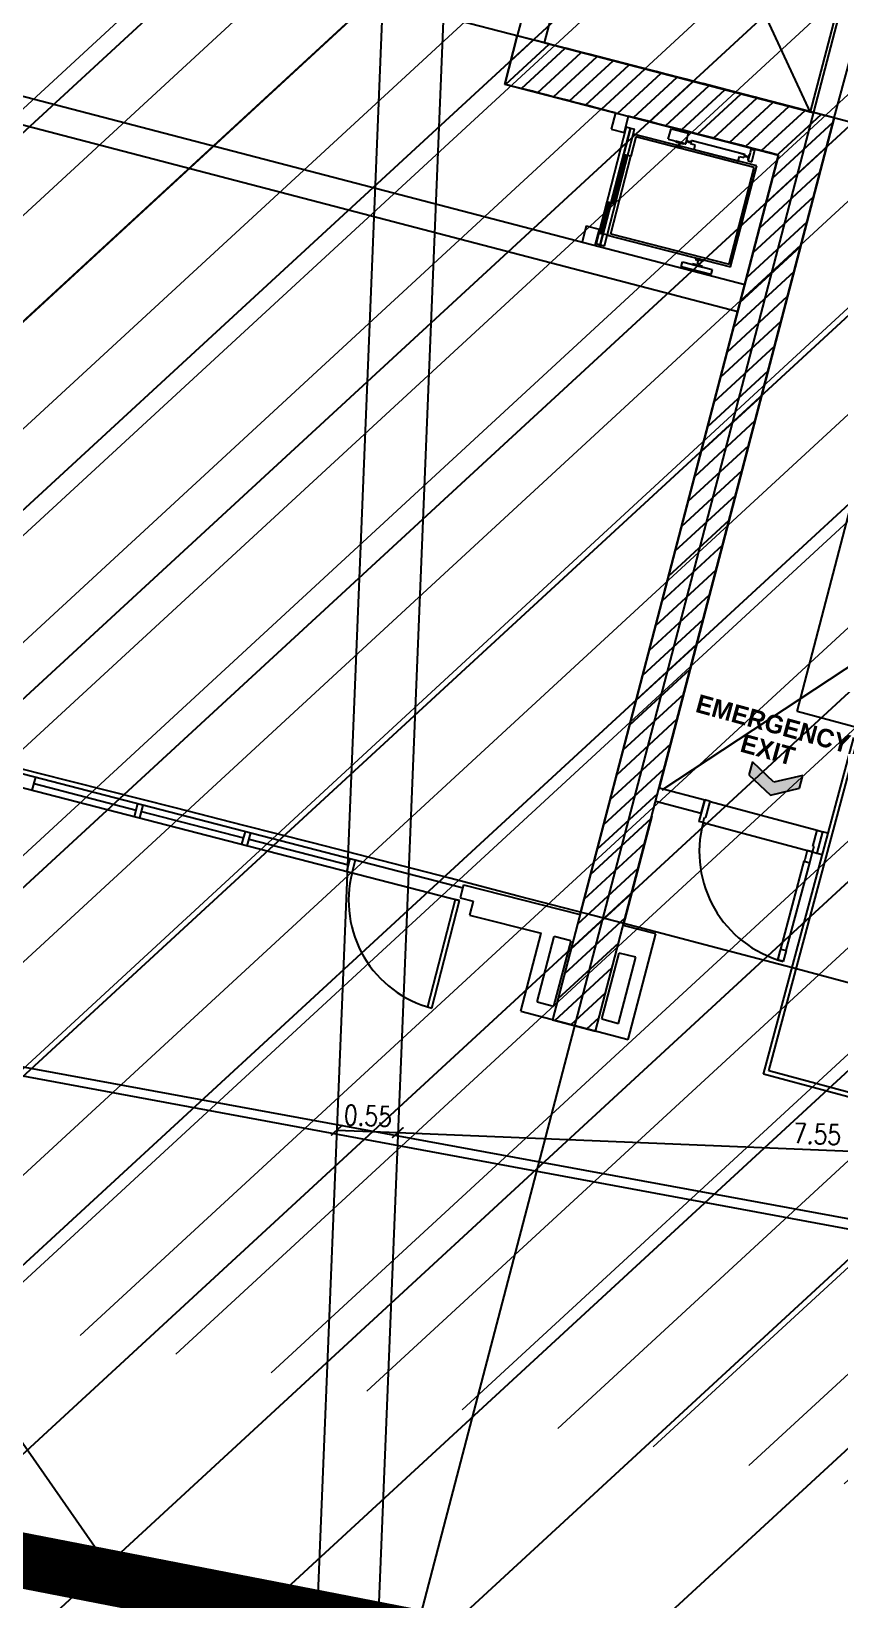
# Model space of a CAD drawing. Extents: x -678889171 to 586587, y -792238163 to 335485.
# Drawn here: x -678736689 to -678729409, y -792186140 to -792172014 of the extents above; entities that cross this region are included whole.
import ezdxf
from ezdxf.enums import TextEntityAlignment as Align

# ---------------------------------------------------------------- set-up
doc = ezdxf.new("R2010")
doc.units = 0
doc.header["$MEASUREMENT"] = 0
doc.layers.get('0').update_dxf_attribs({"color": 8})
for name, color, linetype in [('A-ANNO-LEGN', 252, 'Continuous'), ('A-FLOR-PATT', 252, 'Continuous'), ('A-SITE-PATT', 252, 'Continuous'), ('A-WALL', 252, 'Continuous')]:
    doc.layers.add(name, color=color, linetype=linetype)
doc.layers.add('BASEMENT3 LAYOUT$0$A-TABL-TEXT', color=252, linetype='Continuous', lineweight=30)
doc.layers.add('BASEMENT3 LAYOUT$0$HATCH5', color=252, linetype='Continuous', lineweight=15)
doc.styles.add('Ground floor Towers$0$$Bas01-Rname$0$EN-SC', font='swissc.ttf')
doc.styles.add('Ground floor Towers$0$$Bas01-Rname$0$EN-SCL', font='swisscl.ttf')
doc.styles.add('Ground floor Towers$0$04-Ground Floor$0$V2-lower ground$0$LEVEL  FOR LICENSE LOWER GR$0$$LG- LEVEL$0$AR-SR', font='sarb.shx')
doc.styles.add('KZT', font='')
doc.styles.add('XR-Axis$0$MOD-E-TEXT', font='romans.shx', dxfattribs={"width": 0.8, "height": 1.8})
doc.styles.get('KZT').set_extended_font_data('AvantGarde LT Medium', bold=True)

# ---------------------------------------------------------------- blocks, each defined once
blk = doc.blocks.new('A$C61C61320')
at = {"layer": 'BASEMENT3 LAYOUT$0$HATCH5'}
h = blk.add_hatch(dxfattribs=at)
h.set_pattern_fill('JIS_WOOD', color=256, scale=1000, style=0)
h.set_pattern_definition([(45, (-845680.2949388556, -470481.0696760565), (-499.9999991609842, 499.9999991609843), [])])
h.paths.add_polyline_path([(12440.74077330553, -169431.9252005816), (13408.27617370361, -243253.7315873399), (7111.185080291936, -248399.4795461658), (-61957.46107163071, -237877.8060760189), (-55832.26724016038, -200866.3395951205), (-20860.02674167091, -206712.4958959252), (-20783.43353955913, -208437.764712235), (-16504.6553898881, -208719.7022090854), (-18718.17453308101, -208569.0044804074), (-18168.17453308101, -169431.9252005816)])
at = {"layer": 'BASEMENT3 LAYOUT$0$A-TABL-TEXT', "const_width": 500}
blk.add_lwpolyline([(-88972.05171104963, 22775.97554144054), (13087.40149203665, 22211.71815820993), (12977.94017466274, -133203.5437077869), (15397.77637988678, -244279.008176838), (7656.957292334409, -250604.5168011433), (-62676.49176812707, -239864.7054035134), (-80695.52998699364, -235653.5139011407), (-118847.6494075342, -234162.0357504327), (-129624.8318891085, -222084.4801378573), (-129624.8318891085, -153058.7582305309), (-104567.4960696057, -152628.6520064768), (-88972.05156734609, -151257.049707202)], close=True, dxfattribs=at)
blk = doc.blocks.new('2')
at = {"layer": 'BASEMENT3 LAYOUT$0$A-TABL-TEXT', "const_width": 500}
blk.add_lwpolyline([(28948.80459054373, 254973.3362460719), (131008.25779363, 254409.0788628413), (130898.7964762561, 98993.81699684449), (133318.6326814801, -12081.64747220662), (125577.8135939278, -18407.15609651199), (55244.36453346629, -7667.34469888208), (37225.32631459972, -3456.153196509345), (-926.7931059408002, -1964.675045801327), (-11703.97558751516, 10112.88056677405), (-11703.97558751516, 79138.60247410042), (13353.36023198767, 79568.70869815454), (28948.80473424727, 80940.3109974293)], close=True, dxfattribs=at)
blk = doc.blocks.new('XR-Axis$0$_ArchTick')
at = {"const_width": 0.15}
blk.add_lwpolyline([(-0.5, -0.5), (0.5, 0.5)], dxfattribs=at)
blk = doc.blocks.new('GR')
at = {"layer": 'A-FLOR-PATT'}
h = blk.add_hatch(color=256, dxfattribs=at)
h.dxf.hatch_style = 1
h.paths.add_polyline_path([(73518.4655663566, 8400.31543518869), (73720.57630444066, 8225.489443576645), (73978.17043130648, 8296.610070656687), (74004.67067753877, 8414.080291896724), (73747.07655067295, 8342.959664816683), (73544.96581258888, 8517.785656428725)])
for p, q in [((69940, 90900), (69940, 4700)), ((70490, 90900), (70490, 1700)), ((79700, 41140), (70161.61638153446, -2528.42465876534)), ((71863.76089337893, 18168.73091418614), (71164.32967497442, 14965.14447245851)), ((72071.24900930045, 17947.04159391527), (71408.57619915945, 14911.81872423562)), ((73830.60713231564, 14381.31161081791), (72055.95509020676, 17842.63766052539)), ((73928.68597602693, 8987.149184367823), (75846.93925613817, 17773.40076373934)), ((74046.74420148776, 14342.56567493279), (74757.64929268675, 17473.83461282981)), ((74468.74307102432, 17321.08602826683), (73828.83409167413, 14390.12773495226)), ((82773.5357707649, 15447.53138335771), (72739.89684526055, 8230.32234639608)), ((82773.5357707649, 15447.53138335771), (72739.89684526055, 8230.322346396082)), ((71164.16570121658, 14965.17986931799), (71069.21183654622, 14525.31197598607)), ((71069.211837335, 14525.31197514338), (71164.13325799686, 14965.02957361668)), ((71076.48131391464, 14523.74272080592), (71455.11213244451, 14902.37353933579)), ((71115.44468665554, 14739.48278884345), (71309.72090370907, 14933.75900589698)), ((71164.11081504461, 14964.92561252916), (71164.32967497385, 14965.1444724584)), ((74046.8181647193, 14342.90441784573), (71164.16570121658, 14965.17986931799)), ((71221.87254265009, 14492.35725424474), (71600.50336117973, 14870.98807277437)), ((71367.2637713853, 14460.97178768332), (71745.89458991506, 14839.60260621307)), ((71414.65539925864, 14911.54168748108), (73853.25209701061, 14384.77692830566)), ((71512.65500012052, 14429.5863211219), (71891.28581865027, 14808.21713965165)), ((71658.04622885573, 14398.20085456048), (72036.67704738548, 14776.83167309023)), ((71803.43745759095, 14366.81538799906), (72182.0682761207, 14745.44620652881)), ((71948.82868632616, 14335.42992143764), (72327.45950485615, 14714.06073996762)), ((65041.30565676317, 14611.99359049244), (73302.84162740696, 12810.71435531968)), ((72094.21991506137, 14304.04445487622), (72472.85073359136, 14682.6752734062)), ((72239.61114379659, 14272.6589883148), (72618.24196232657, 14651.28980684478)), ((72385.0023725318, 14241.27352175338), (72763.6331910619, 14619.90434028348)), ((72530.39360126713, 14209.88805519207), (72909.02441979712, 14588.51887372206)), ((72675.78483000235, 14178.50258863065), (73054.41564853233, 14557.13340716064)), ((73828.84042222545, 14390.15673061022), (72851.847994934, 14603.43072784379)), ((64747.23499838096, 14420.23715108755), (73249.51085968493, 12566.46891536273)), ((71069.21183654622, 14525.31197598607), (73559.82773842107, 13987.66508500425)), ((72821.17605873756, 14147.11712206923), (73199.80687726755, 14525.74794059922)), ((72966.56728747278, 14115.73165550781), (73345.19810600288, 14494.36247403792)), ((73111.9585162081, 14084.34618894651), (73490.58933473809, 14462.9770074765)), ((73257.34974494344, 14052.96072238521), (73635.9805634733, 14431.59154091508)), ((72075.3385761392, 14308.12035158973), (72043.37453295346, 14159.84174153743)), ((72192.63666565702, 14282.79932432889), (72160.67985935879, 14134.5541873469)), ((72233.0890872367, 6036.347519935884), (74046.8181647193, 14342.90441784573)), ((74046.7442014879, 14342.56567493283), (72713.4045396015, 8236.106941266207)), ((73514.41865360027, 13779.69954515214), (74038.21288800822, 14303.49377956009)), ((73563.8000697334, 14005.85765658191), (73926.76302094397, 14368.82060779247)), ((73613.18148586631, 14232.01576801145), (73781.37179220864, 14400.20607435377)), ((72177.45920714685, 14184.89789998019), (71948.88334709924, 13124.5673646806)), ((72215.86273662481, 14176.61923640589), (71987.28687657717, 13116.28870110632)), ((71987.28687657717, 13116.28870110632), (72215.86273662481, 14176.61923640589)), ((72025.69040605513, 13108.01003753202), (72254.26626610279, 14168.34057283165)), ((72043.37453295346, 14159.84174153743), (72160.67985935879, 14134.5541873469)), ((72177.45920714668, 14184.89789998021), (72215.86273662458, 14176.61923640595)), ((72215.86273662458, 14176.61923640595), (72254.26626610255, 14168.3405728317)), ((72561.07725813551, 14089.67578751453), (72581.5864885609, 14184.81515731056)), ((72581.5864885609, 14184.81515731056), (72737.05082153992, 14151.30165144198)), ((72737.05082153992, 14151.30165144198), (72716.54159111457, 14056.16228164599)), ((73402.74097367865, 14021.57525582379), (73613.18148586655, 14232.01576801168)), ((73559.82773842107, 13987.66508500425), (71842.29640120597, 6121.676744382672)), ((72051.69571288157, 7080.688379764198), (73559.82902243346, 13987.66480782572)), ((72267.44182673133, 14098.96112448011), (72229.43523486696, 13922.65401187411)), ((73366.08174863976, 13882.22097735205), (72244.6986878839, 14123.95795372111)), ((73342.74065211363, 13867.15854440023), (72267.44182673133, 14098.96112448011)), ((72561.07725813551, 14089.67578751453), (72666.1207263646, 14067.03152679255)), ((72628.60520199708, 14075.11876276469), (72628.9412609918, 14069.39303781688)), ((72703.6362507321, 14058.94429082038), (72628.60520199708, 14075.11876276469)), ((72628.9412609918, 14069.39303781688), (72661.56673510857, 14060.47552499173)), ((72633.89415902164, 14034.09158505731), (72633.44127380727, 14031.99071569274)), ((72633.44127380727, 14031.99071569274), (72681.46114499772, 14021.63905364836)), ((72652.20173491303, 14030.14501390289), (72633.89415902164, 14034.09158505731)), ((72649.61381940194, 14018.14004610531), (72652.20173491303, 14030.14501390289)), ((72661.01853880969, 14015.68152636974), (72649.61381940194, 14018.14004610531)), ((72656.14290822342, 14044.05675740174), (72650.70828565006, 14018.84632502681)), ((72650.70828565006, 14018.84632502681), (72660.31225988817, 14016.77599261792)), ((72659.23761114858, 14049.67105397387), (72656.14290822342, 14044.05675740174)), ((72661.56673510857, 14060.47552499173), (72659.23761114858, 14049.67105397387)), ((72660.31225988817, 14016.77599261792), (72665.74688246143, 14041.98642499286)), ((72663.60645432079, 14027.68649416738), (72661.01853880969, 14015.68152636974)), ((72681.91403021214, 14023.73992301299), (72663.60645432079, 14027.68649416738)), ((72665.24009504738, 14048.37709621831), (72667.56921900735, 14059.18156723619)), ((72665.74688246143, 14041.98642499286), (72665.24009504738, 14048.37709621831)), ((72666.1207263646, 14067.03152679255), (72716.54159111457, 14056.16228164599)), ((72667.56921900735, 14059.18156723619), (72700.9710677774, 14053.86554475037)), ((72681.46114499772, 14021.63905364836), (72681.91403021214, 14023.73992301299)), ((72700.9710677774, 14053.86554475037), (72703.6362507321, 14058.94429082038)), ((72726.96218061374, 14104.50189738439), (72716.35172701825, 14055.28152941424)), ((72716.35172701825, 14055.28152941424), (72720.27670679647, 14056.00577573565)), ((72720.27670679647, 14056.00577573565), (72726.1237688742, 14076.57326678897)), ((72726.1237688742, 14076.57326678897), (72740.73981716779, 14073.42247965417)), ((72730.24018151412, 14102.22490175636), (72726.96218061374, 14104.50189738439)), ((72727.09423719083, 14081.07512971308), (72730.24018151412, 14102.22490175636)), ((72741.71028548443, 14077.92434257826), (72727.09423719083, 14081.07512971308)), ((72740.73981716779, 14073.42247965417), (72746.64525423493, 14071.67833560625)), ((72747.8098162149, 14077.08057111521), (72741.71028548443, 14077.92434257826)), ((72746.64525423493, 14071.67833560625), (72761.89156333788, 14068.39168290717)), ((72763.05612531786, 14073.79391841606), (72747.8098162149, 14077.08057111521)), ((72763.38590806832, 14075.32373315801), (72761.56178058736, 14066.86186816528)), ((72764.0738480596, 14064.15239323198), (72761.56178058736, 14066.86186816528)), ((72761.56807389895, 14066.89106193248), (72763.3796147568, 14075.29453939079)), ((72761.89156333788, 14068.39168290717), (72763.05612531786, 14073.79391841606)), ((72768.8998447624, 14086.33278376263), (72762.55945176026, 14056.92061265845)), ((72804.57683905186, 14047.86290836964), (72762.55945176026, 14056.92061265845)), ((72763.00722044412, 14058.41497483115), (72768.18305146636, 14082.42491042629)), ((72766.79115934626, 14076.75760941946), (72763.38590806832, 14075.32373315801)), ((72766.31192925129, 14074.32781596497), (72768.8998447624, 14086.33278376263)), ((72768.8998447624, 14086.33278376263), (72766.31192925129, 14074.32781596497)), ((72772.02113638983, 14085.65992572969), (72771.69764695091, 14084.15930475506)), ((72776.49963406994, 14083.12413855058), (72771.69764695091, 14084.15930475506)), ((72776.82312350883, 14084.62475952528), (72776.49963406994, 14083.12413855058)), ((73255.10104056554, 13981.52220556369), (72776.82312350883, 14084.62475952528)), ((72796.0367178653, 14008.24651463758), (72804.57683905186, 14047.86290836964)), ((73194.55491825793, 13919.19708194447), (72798.39098093688, 14004.59829381039)), ((73203.95987774763, 13992.54672564077), (73247.17776181904, 13983.23022980082)), ((73301.35437883854, 13997.94219198515), (73285.30387826537, 13923.48622860829)), ((73308.48479598538, 14031.0191714556), (73301.35437883854, 13997.94219198515)), ((73308.48479598538, 14031.0191714556), (73344.49969937817, 14023.25542492234)), ((73321.40629439712, 13916.12844108283), (73344.49969937817, 14023.25542492234)), ((73465.03723746736, 13553.5414337226), (73988.8314718752, 14077.33566813043)), ((73548.13220241386, 13990.18978926237), (73563.80006973329, 14005.85765658179)), ((72164.14923475447, 13936.7277399504), (72069.32090653999, 13496.83276593028)), ((72077.78517030233, 13219.17117644024), (72229.43523486696, 13922.65401187411)), ((72175.67029359782, 13934.24414087812), (72080.84196538333, 13494.349166858)), ((72187.19135244122, 13931.76054180577), (72092.36302422671, 13491.86556778572)), ((72103.88408307008, 13489.38196871344), (72198.71241128462, 13929.27694273347)), ((72198.71241128462, 13929.27694273347), (72164.14923475447, 13936.7277399504)), ((72229.43523486696, 13922.65401187411), (72202.5527642324, 13928.44907637606)), ((73153.08399568465, 12987.36859636031), (73342.74065211363, 13867.15854440023)), ((73168.14642863646, 12964.02749983424), (73366.08174863976, 13882.22097735205)), ((73198.20313908512, 13921.55134501612), (73206.74326027166, 13961.16773874819)), ((73206.74326027166, 13961.16773874819), (73248.7606475633, 13952.11003445936)), ((73255.10104056551, 13981.52220556358), (73248.7606475633, 13952.11003445936)), ((73252.46460163858, 13969.29214461977), (73251.3970864902, 13964.34009540316)), ((73251.3970864902, 13964.34009540316), (73287.26192778558, 13956.60869781394)), ((73267.71091074152, 13966.00549192075), (73252.46460163858, 13969.29214461977)), ((73252.51312505436, 13969.51723776589), (73255.10104056551, 13981.52220556358)), ((73255.10104056554, 13981.52220556369), (73252.51312505436, 13969.51723776589)), ((73273.61634780862, 13964.26134787277), (73267.71091074152, 13966.00549192075)), ((73288.23239610226, 13961.11056073802), (73273.61634780862, 13964.26134787277)), ((73287.26192778558, 13956.60869781394), (73284.11598346232, 13935.45892577058)), ((73284.11598346232, 13935.45892577058), (73287.39398436266, 13933.18193014255)), ((73285.38685702927, 13923.71864139489), (73321.40176042206, 13915.95489486163)), ((73287.39398436266, 13933.18193014255), (73298.00443795814, 13982.40229811272)), ((73294.07945817999, 13981.67805179135), (73288.23239610226, 13961.11056073802)), ((73298.00443795814, 13982.40229811272), (73294.07945817999, 13981.67805179135)), ((73415.65582133422, 13327.38332229282), (73939.45005574205, 13851.17755670066)), ((73366.2744052012, 13101.22521086317), (73890.06863960903, 13625.019445271)), ((72030.91737706201, 13505.11142950451), (71969.95630892477, 13222.32180335185)), ((72042.4384359054, 13502.62783043228), (71981.47736776818, 13219.83820427956)), ((72053.95949474881, 13500.14423136), (71992.99842661154, 13217.35460520734)), ((72004.51948545495, 13214.87100613505), (72065.48055359215, 13497.66063228772)), ((72065.48055359215, 13497.66063228772), (72030.91737706201, 13505.11142950451)), ((72069.32090653999, 13496.83276593028), (72103.88408307008, 13489.38196871344)), ((71853.71787652445, 13280.05179349746), (71822.1375561117, 13133.55522976933)), ((71853.71787652446, 13280.05179349746), (71971.02320292979, 13254.76423930692)), ((73316.89298906818, 12875.06709943351), (73840.68722347589, 13398.86133384123)), ((71971.02320292978, 13254.76423930692), (71939.38342858817, 13107.99187735496)), ((72073.6458385152, 13199.96941170129), (71969.95630892477, 13222.32180335185)), ((71969.95630892477, 13222.32180335185), (72004.51948545495, 13214.87100613505)), ((72046.76336788063, 13205.76447620329), (73168.14642863646, 12964.02749983424)), ((72077.78517030235, 13219.17117644023), (73153.08399568465, 12987.36859636031)), ((73267.51157293504, 12648.90898800374), (73791.30580734287, 13172.70322241157)), ((71948.88334709924, 13124.5673646806), (71987.28687657717, 13116.28870110632)), ((71987.28687657717, 13116.28870110632), (72025.69040605513, 13108.01003753202)), ((72848.54854038525, 13019.66124497273), (72847.96903393511, 13016.97299790925)), ((72847.96903393511, 13016.97299790925), (72871.39518691663, 13011.92301312888)), ((72909.99418754995, 13006.41538325382), (72848.54854038525, 13019.66124497273)), ((72875.61039832345, 13025.88395912852), (72868.65632092106, 12993.62499436706)), ((72871.39518691663, 13011.92301312888), (72874.70665234639, 13027.28442492009)), ((72874.70665234639, 13027.28442492009), (72889.29999354796, 13024.13853276186)), ((72887.89952775642, 13023.2347867848), (72875.61039832345, 13025.88395912852)), ((72724.41071176641, 12947.15691881275), (72733.76560160532, 12990.5529071228)), ((72993.23541811196, 12889.20627379276), (72724.41071176641, 12947.15691881275)), ((72733.76560160532, 12990.5529071228), (73002.59030795092, 12932.60226210281)), ((72823.58387884792, 12978.42461620804), (72820.17354293069, 12971.92591408071)), ((72820.17354293069, 12971.92591408071), (72916.18236662552, 12951.22925514495)), ((72866.32448108814, 12971.62229804494), (72823.58387884792, 12978.42461620804)), ((72869.30479997495, 12985.44756865704), (72866.32448108814, 12971.62229804494)), ((72868.65632092106, 12993.62499436706), (72869.30479997495, 12985.44756865704)), ((72874.00518698376, 12969.96656533015), (72876.98550587047, 12983.79183594219)), ((72915.752349595, 12958.55582362975), (72874.00518698376, 12969.96656533015)), ((72876.98550587047, 12983.79183594219), (72880.94545035402, 12990.97582202328)), ((72916.18236662552, 12951.22925514495), (72915.752349595, 12958.55582362975)), ((73002.59030795092, 12932.60226210281), (72993.23541811196, 12889.20627379276)), ((73218.1301568019, 12422.75087657396), (73741.92439120985, 12946.54511098191)), ((73168.74874066899, 12196.59276514442), (73692.5429750767, 12720.38699955214)), ((73119.36732453585, 11970.43465371465), (73643.1615589438, 12494.2288881226)), ((91118.10905854641, 2089.001083405527), (18801.22155714846, 12365.71643345358)), ((91171.08015799461, 1959.34538576024), (18807.41378333696, 12365.0869826737)), ((73069.98590840294, 11744.27654228511), (73593.78014281066, 12268.07077669282)), ((73020.6044922698, 11518.11843085533), (73544.39872667752, 12041.91266526305)), ((72971.22307613667, 11291.96031942556), (73495.01731054462, 11815.75455383351)), ((72921.84166000376, 11065.80220799602), (73445.63589441148, 11589.59644240374)), ((72872.46024387062, 10839.64409656625), (73396.25447827834, 11363.43833097396)), ((72823.0788277376, 10613.48598513659), (73346.87306214543, 11137.28021954442)), ((72773.69741160457, 10387.32787370693), (73297.49164601229, 10911.12210811465)), ((72724.31599547144, 10161.16976227716), (73248.11022987938, 10684.96399668511)), ((72674.93457933853, 9935.01165084762), (73198.72881374625, 10458.80588525534)), ((72625.55316320539, 9708.853539417847), (73149.3473976131, 10232.64777382556)), ((72576.17174707225, 9482.695427988074), (73099.9659814802, 10006.48966239602)), ((72526.79033093934, 9256.537316558533), (73050.58456534706, 9780.33155096625)), ((72477.4089148062, 9030.37920512876), (73001.20314921415, 9554.17343953671)), ((72428.02749867318, 8804.221093699103), (72951.82173308101, 9328.015328106936)), ((72378.64608254016, 8578.062982269446), (72902.44031694799, 9101.85721667728)), ((79834.51139425545, 7654.098655173264), (73928.68597602693, 8987.149184367823)), ((72329.26466640714, 8351.90487083979), (72853.05890081485, 8875.699105247506)), ((73758.50397712848, 5711.438858442367), (74449.49571627122, 8774.465207731002)), ((72279.88325027411, 8125.746759410133), (72803.67748468195, 8649.540993817966)), ((73806.3258636053, 5741.655859845501), (74479.71271767435, 8726.643321254172)), ((65122.36638347066, 8544.211402580271), (70987.68451854307, 7278.826222963753)), ((73544.96581258888, 8517.785656428725), (73518.4655663566, 8400.31543518869)), ((73747.07655067295, 8342.959664816683), (73544.96581258888, 8517.785656428725)), ((65095.96077181555, 8427.147284550703), (70961.27920533309, 7161.762040547565)), ((72230.50183414109, 7899.588647980476), (72754.2960685488, 8423.382882388192)), ((73518.4655663566, 8400.31543518869), (73720.57630444066, 8225.489443576645)), ((74004.67067753877, 8414.080291896724), (73747.07655067295, 8342.959664816683)), ((73978.17043130648, 8296.610070656687), (74004.67067753877, 8414.080291896724)), ((72181.12041800795, 7673.430536550703), (72704.9146524159, 8197.224770958652)), ((72716.19417961108, 8248.132327138754), (73130.10802999946, 8156.806779094059)), ((73720.57630444066, 8225.489443576645), (73978.17043130648, 8296.610070656687)), ((67075.38112993471, 7999.871578388764, -2.283693188297664e-09), (67101.71495336949, 8116.951178186662)), ((67088.59605387758, 8058.624839586133), (68017.26518908198, 7858.268250231218)), ((72689.99286251822, 8128.88562464199), (73103.34111111893, 8038.269976227999)), ((73130.10767357047, 8156.806859596255), (73086.04600612601, 7961.720803041755)), ((73103.34111111893, 8038.269976227999), (73130.1076731703, 8156.806857824497)), ((73178.8791877091, 8145.791442735138), (73130.10767357047, 8156.806859596255)), ((73145.83293712574, 7999.476900319265), (73178.8791877091, 8145.791442735138)), ((73178.8791877091, 8145.79144273514), (74154.30947048165, 7925.483105512802)), ((68004.1462895901, 7799.94191163088, -2.14307032558876e-09), (68030.48011302488, 7917.021511428778)), ((72131.73900187481, 7447.272425120929), (72655.53323628276, 7971.066659528879)), ((72660.07096484613, 7991.885180302312), (72443.11041782572, 6998.207891415625)), ((73125.06321743691, 7952.908469552862), (73086.04600612601, 7961.720803041755)), ((73125.06321743691, 7952.908469552862), (73136.07863429803, 8001.679983691488)), ((73125.06321743691, 7952.908469552862), (74120.00210586491, 7728.193965586075)), ((73136.07863429803, 8001.679983691488), (73145.83293712574, 7999.476900319265)), ((74121.26321989829, 7779.168563096926), (74154.30947048165, 7925.483105512802)), ((74154.30947048165, 7925.483105512802), (74203.08098462028, 7914.467688651684)), ((74203.08098462028, 7914.467688651684), (74159.01931717581, 7719.381632097183)), ((74203.0807067894, 7914.466457083719), (74159.06384456382, 7719.371575248439)), ((74251.85501169886, 7903.463403916436), (74203.03266191733, 7914.253736568015)), ((68052.92758804461, 7788.969905383525, -2.14307032558876e-09), (68079.2614114794, 7906.049505181423)), ((68066.14251198748, 7847.723166580961), (68994.8116471919, 7647.366577226048)), ((74120.00210586491, 7728.193965586076), (74131.01752272602, 7776.965479724702)), ((74131.01752272602, 7776.965479724702), (74121.26321989829, 7779.168563096926)), ((68981.69274770001, 7589.040238625637, -2.002447462879915e-09), (69008.0265711348, 7706.119838423536)), ((69030.47404615453, 7578.06823237828, -2.002447462879915e-09), (69056.86068161449, 7695.382633278501)), ((69043.68897009741, 7636.82149357579), (69948.05236524162, 7441.708768796118)), ((72082.3575857419, 7221.114313691389), (72606.15182014974, 7744.908548099222)), ((73868.54692148173, 6841.813522296435), (74049.19975800405, 7641.666354169941)), ((73917.31843562034, 6830.798105435319), (74097.97127214268, 7630.650937308825)), ((74052.06376638795, 7654.346947845985), (74049.19975800405, 7641.666354169941)), ((74049.19975800405, 7641.666354169941), (74097.97127214268, 7630.650937308825)), ((74071.23059172629, 7739.209382447191), (74052.06376638795, 7654.346947845985)), ((74120.00210586491, 7728.193965586075), (74071.23059172629, 7739.209382447191)), ((74097.97127214268, 7630.650937308825), (74120.00210586491, 7728.193965586075)), ((74120.00210586491, 7728.193965586076), (74159.01931717581, 7719.381632097183)), ((74159.02141939984, 7719.39093983838), (74207.84238607659, 7708.364353745961)), ((69934.98743940855, 7383.622395895751), (69961.32126284334, 7500.701995693651, 1.928168993302214e-09)), ((69983.76873786307, 7372.650389648394), (70010.15537332302, 7489.964790548614, 1.932036017840176e-09)), ((72032.97616960888, 6994.956202261732), (72556.77040401672, 7518.750436669565)), ((70991.24950646487, 7304.66305125492), (70966.45161975051, 7187.253235589869)), ((70991.24950646487, 7304.663051254927), (72051.69571288157, 7080.688379764198)), ((71983.59475347586, 6768.798090832075), (72507.38898788358, 7292.592325239792)), ((70922.17167102262, 7170.165982676705), (70711.27806616478, 6192.656954413432)), ((70750.37842704773, 6184.221210295344), (70961.27203190552, 7161.730238558594)), ((70961.27203190552, 7161.730238558594), (70922.17167102262, 7170.165982676705)), ((70966.45161975051, 7187.253235589869), (71083.86143541557, 7162.45534887553)), ((71083.86143541557, 7162.45534887553), (71056.99705814169, 7035.26138190506)), ((71934.21333734272, 6542.639979402302), (72458.00757175067, 7066.434213810251)), ((71056.99705814169, 7035.26138190506), (71706.94943396747, 6898.026436658839)), ((72738.70459525028, 6935.586640695627), (72443.07088355752, 6998.026831492018)), ((72528.27561451955, 5971.741680313814), (72738.70459525028, 6935.586640695627)), ((71552.17478406253, 6189.09953035676), (71706.94943396747, 6898.026436658837)), ((71694.90289030244, 6280.256057303373), (71824.35358243452, 6873.18958193559)), ((71976.01143479075, 6841.15823753081), (71824.35358243452, 6873.18958193559)), ((71976.01143479075, 6841.15823753081), (71846.1985190234, 6246.565590546694)), ((71884.83192120981, 6316.481867972761), (72408.62615561753, 6840.276102380478)), ((73846.5160877595, 6744.270494019185), (73868.54692148173, 6841.813522296433)), ((73846.5160877595, 6744.270494019185), (73865.68291309784, 6829.132928620393)), ((73865.68291309784, 6829.132928620393), (73846.5160877595, 6744.270494019185)), ((73868.54692148173, 6841.813522296433), (73917.31843562036, 6830.798105435317)), ((73917.31843562036, 6830.798105435317), (73895.28760189812, 6733.255077158068)), ((72285.44389272902, 6148.754558027381), (72416.3084255021, 6748.16401183958)), ((72567.96627785818, 6716.132667434832), (72416.3084255021, 6748.164011839582)), ((72436.73952144978, 6115.064091270737), (72567.96627785818, 6716.132667434833)), ((73895.28760189812, 6733.255077158068), (73846.5160877595, 6744.270494019185)), ((71862.4114011369, 6117.284652603208), (72359.24473948439, 6614.117990950705)), ((72007.50667623838, 6085.603232408059), (72309.86332335148, 6387.959879521164)), ((71694.90289030244, 6280.256057303374), (71846.1985190234, 6246.565590546692)), ((70711.27806616478, 6192.656954413432), (70750.37842704773, 6184.221210295344)), ((71552.17478406253, 6189.099530356762), (72528.27561451955, 5971.741680313813)), ((71842.29640120597, 6121.676744382672), (72233.0890872367, 6036.347519935884)), ((72152.6019513401, 6053.921812213142), (72260.48190721835, 6161.801768091391)), ((72285.44389272902, 6148.754558027379), (72436.73952144978, 6115.064091270739)), ((75182.7136812484, 5390.149705777273), (73758.50397712848, 5711.438858442367)), ((75191.51612378524, 5429.169149717255), (73806.3258636053, 5741.655859845501)), ((69940, 5050.8140020149), (70490, 5050.8140020149)), ((70490, 5050.8140020149), (78040, 5050.8140020149)), ((69939.99999999983, 4700.000000000771), (69939.99999999983, -479.9999999991778)), ((74106.79026506409, -6943.207930264553), (66124.59473659837, 3567.837723753416)), ((70489.99999999983, 1700.000000000771), (70489.99999999983, -2259.999999999178))]:
    blk.add_line(p, q, dxfattribs=at)
for centre, radius, start, end in [((-55662.04957586701, -578844.6859266991), 615202.9587322307, 74.22143378566328, 85.22979167610383), ((-55662.04957586701, -578844.6859266991), 607202.9587322306, 74.22143378566328, 89.82613372100917), ((-55662.04957586701, -578844.6859266991), 599702.9587322306, 74.22143378566328, 89.82613372100917), ((-49537.68496831771, -550987.2070809505), 578680.2770938762, 77.66879172205783, 77.96078095589306), ((40414.10700995121, -129921.5669846886), 147663.9302382553, 77.6188427438423, 78.01822800121117), ((38318.22483309134, -145952.5952038217), 163776.8525665161, 77.57387653926297, 78.06319420579032), ((72799.03795981465, 14007.59953575979), 3.070184832730834, 167.834886845403, 257.8348868454031), ((73195.20189713572, 13922.19832389385), 3.070184832730834, 257.8348868454031, 347.8348868453904), ((74120.00210586491, 7728.193965586075), 1019.999999999704, 167.2728562380325, 257.272856237557), ((70961.27203053939, 7161.730232226336), 999.9999999999941, 167.8252752080748, 257.8252752084283)]:
    blk.add_arc(centre, radius, start, end, dxfattribs=at)
at = {"layer": 'A-FLOR-PATT', "xscale": 100, "yscale": 100, "zscale": 100, "rotation": 180}
for p in [(69940, 5050.8140020149), (70490, 5050.8140020149)]:
    blk.add_blockref('XR-Axis$0$_ArchTick', p, dxfattribs=at)
at = {"layer": 'A-FLOR-PATT', "xscale": 100, "yscale": 100, "zscale": 100}
blk.add_blockref('XR-Axis$0$_ArchTick', (70490, 5050.8140020149), dxfattribs=at)
at = {"layer": 'A-FLOR-PATT', "style": 'KZT'}
for s, p in [('EMERGENCY ', (73005.35750952714, 8947.944714826455)), ('EXIT', (73421.46820594581, 8607.357758745125))]:
    blk.add_text(s, height=165.4571377264801, rotation=347, dxfattribs=at).set_placement(p)
at = {"layer": 'A-FLOR-PATT', "char_height": 180, "attachment_point": 5, "style": 'XR-Axis$0$MOD-E-TEXT'}
for s, insert in [('\\A1;0.55', (70215, 5190.8140020149)), ('\\A1;7.55', (74265, 5190.8140020149))]:
    blk.add_mtext(s, dxfattribs=dict(at, insert=insert))
at = {"layer": 'A-FLOR-PATT', "style": 'Ground floor Towers$0$04-Ground Floor$0$V2-lower ground$0$LEVEL  FOR LICENSE LOWER GR$0$$LG- LEVEL$0$AR-SR', "flags": 12}
for tag, p in [('L', (30296.07288644527, 72859.53473235783)), ('P', (30237.50458115668, 72203.99769414036))]:
    blk.add_attdef(tag, text='', height=500, dxfattribs=at).set_placement(p, align=Align.RIGHT)
at = {"layer": 'A-FLOR-PATT'}
for tag, p, height, style in [('N', (85492.25876324323, 56633.4995742733), 250, 'Ground floor Towers$0$$Bas01-Rname$0$EN-SC'), ('N', (89389.48149106537, 56633.4995742733), 250, 'Ground floor Towers$0$$Bas01-Rname$0$EN-SC'), ('N', (94597.61363499537, 56633.4995742733), 250, 'Ground floor Towers$0$$Bas01-Rname$0$EN-SC'), ('AN', (85922.66280553787, 56313.08159666645), 200, 'Ground floor Towers$0$$Bas01-Rname$0$EN-SCL'), ('AN', (89819.88553336001, 56313.08159666645), 200, 'Ground floor Towers$0$$Bas01-Rname$0$EN-SCL'), ('AN', (95028.01767729002, 56313.08159666645), 200, 'Ground floor Towers$0$$Bas01-Rname$0$EN-SCL'), ('SN', (85299.47460008037, 56025.08594095582), 200, 'Ground floor Towers$0$$Bas01-Rname$0$EN-SCL'), ('SN', (89196.69732790251, 56025.08594095582), 200, 'Ground floor Towers$0$$Bas01-Rname$0$EN-SCL'), ('SN', (94404.82947183252, 56025.08594095582), 200, 'Ground floor Towers$0$$Bas01-Rname$0$EN-SCL'), ('F', (85927.04975899268, 56008.67972904726), 200, 'Ground floor Towers$0$$Bas01-Rname$0$EN-SCL'), ('F', (89824.27248681482, 56008.67972904726), 200, 'Ground floor Towers$0$$Bas01-Rname$0$EN-SCL'), ('F', (95032.40463074483, 56008.67972904726), 200, 'Ground floor Towers$0$$Bas01-Rname$0$EN-SCL')]:
    blk.add_attdef(tag, p, '', height=height, dxfattribs=dict(at, style=style))
at = {"layer": 'A-FLOR-PATT', "style": 'Ground floor Towers$0$$Bas01-Rname$0$EN-SCL', "width": 0.8}
for p in [(85305.16036184286, 56295.1433535593), (89202.383089665, 56295.1433535593), (94410.51523359501, 56295.1433535593)]:
    blk.add_attdef('FN', p, '', height=250, dxfattribs=at)

msp = doc.modelspace()

# ---------------------------------------------------------------- block references
at = {"layer": 'A-SITE-PATT', "rotation": 357.6731745000001}
for name, p in [('2', (-678833487.1858103, -792167746.3685482, -212772)), ('A$C61C61320', (-678706236.4347705, -791940527.995869, -212772))]:
    msp.add_blockref(name, p, dxfattribs=at)

# ---------------------------------------------------------------- next in the draw order: block references
at = {"layer": 'A-WALL', "rotation": 357.6731745000001}
msp.add_blockref('GR', (-678804025.0995113, -792184118.4910543, -212772), dxfattribs=at)

# ---------------------------------------------------------------- next in the draw order: hatches: boundary and pattern name
at = {"layer": 'A-ANNO-LEGN'}
h = msp.add_hatch(dxfattribs=at)
h.set_pattern_fill('ANSI31', color=256, scale=10000, angle=-2.326825500000001)
h.set_pattern_definition([(42.6731745, (-679564563.7146958, -792179516.537627), (-847.2693918303064, 919.0400305032981), [])])
h.paths.add_polyline_path([(-678777672.8996642, -792179735.1176345), (-678770187.1392597, -792139007.139102), (-678733063.7379951, -792148537.2472874), (-678731444.0167841, -792108675.140868), (-678688692.2204224, -792110162.0728618), (-678692240.0211401, -792193145.4692618), (-678709626.0473782, -792200229.2193018), (-678779081.755804, -792187036.6399584)])

doc.saveas('drawing.dxf')
